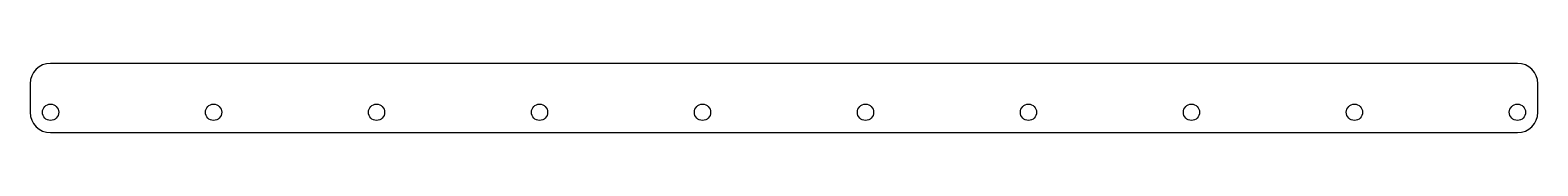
# Model space of a CAD drawing. Header units: millimetres. Extents: x 0 to 370, y 0 to 17.
import ezdxf

# ---------------------------------------------------------------- set-up
doc = ezdxf.new("R2010")
doc.units = ezdxf.units.MM

msp = doc.modelspace()

# ---------------------------------------------------------------- linework, layer by layer
at = {"color": 7, "linetype": 'Continuous', "lineweight": 25}
for p, q in [((365, 17), (5, 17)), ((0, 12), (0, 5)), ((370, 5), (370, 12)), ((5, 0), (365, 0))]:
    msp.add_line(p, q, dxfattribs=at)
for centre in [(5, 5), (45, 5), (85, 5), (125, 5), (165, 5), (205, 5), (245, 5), (285, 5), (325, 5), (365, 5)]:
    msp.add_circle(centre, 2, dxfattribs=at)
for centre, start, end in [((5, 12), 90, 180), ((365, 12), 0, 90), ((5, 5), 180, 270), ((365, 5), 270, 0)]:
    msp.add_arc(centre, 5, start, end, dxfattribs=at)

doc.saveas('drawing.dxf')
